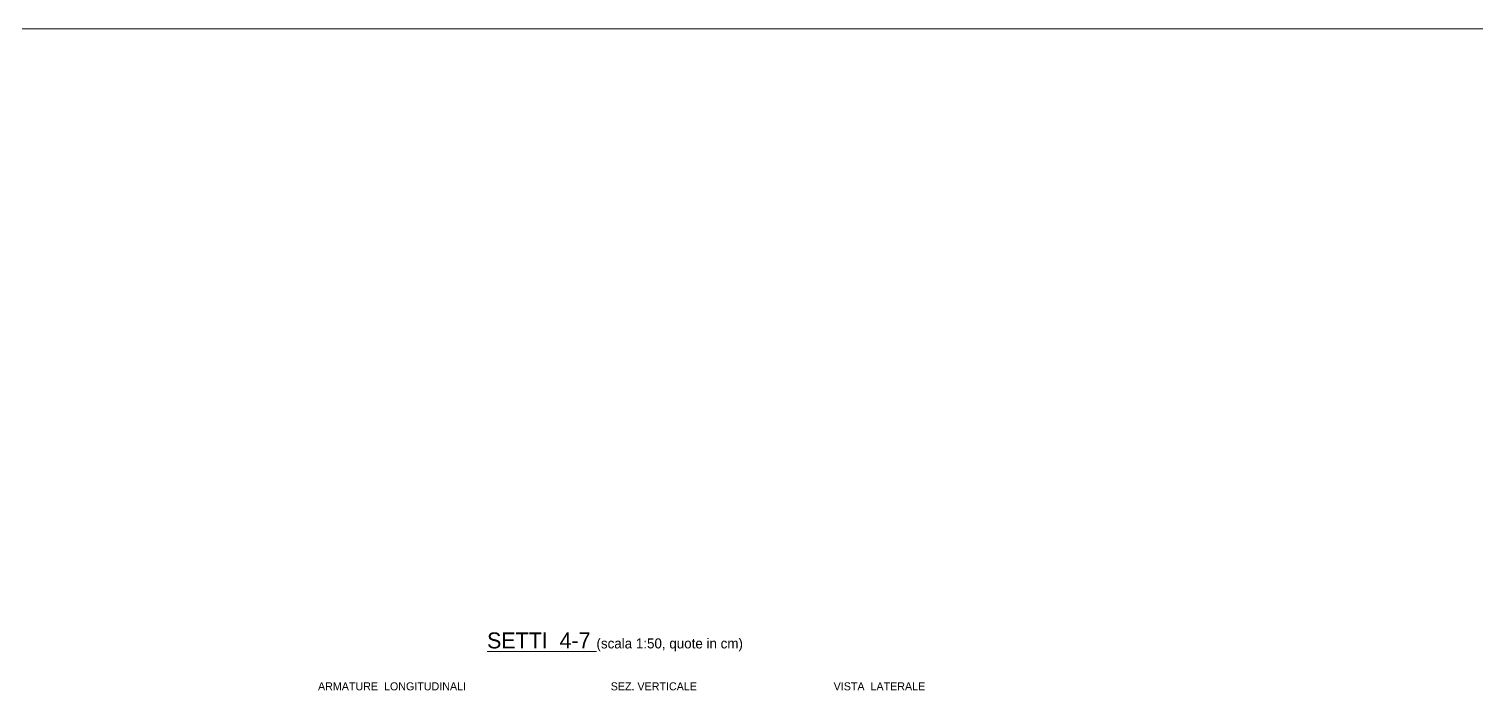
# Model space of a CAD drawing. Header units: millimetres. Extents: x 1415 to 3549, y 2194 to 4677.
# Drawn here: x 1702.33 to 1716.79, y 2326.74 to 2333.43 of the extents above; entities that cross this region are included whole.
import ezdxf

# ---------------------------------------------------------------- set-up
doc = ezdxf.new("R2010")
doc.units = ezdxf.units.MM
doc.layers.add('Layer3', color=7, linetype='Continuous', lineweight=15)
doc.layers.add('Layer4', color=7, linetype='Continuous', lineweight=15)
doc.styles.get("Standard").update_dxf_attribs({"font": 'arial.ttf'})

msp = doc.modelspace()

# ---------------------------------------------------------------- linework, layer by layer
at = {"layer": 'Layer4'}
msp.add_lwpolyline([(1685.4737, 2333.4278), (1748.8971, 2333.4278), (1748.8971, 2304.9082), (1685.4737, 2304.9082)], close=True, dxfattribs=at)

# ---------------------------------------------------------------- texts
at = {"layer": 'Layer3', "attachment_point": 1}
for s, width, insert, char_height in [('\\pxqc;{\\fBahnschrift Light|b0|i0|c0|p34;\\LSETTI  4-7\\l \\H0.625x;(scala 1:50, quote in cm)}', 2.565885, (1706.903, 2327.3962), 0.16), ('\\pxqc;{\\fBahnschrift Light|b0|i0|c0|p34;ARMATURE  LONGITUDINALI}', 1.462709, (1705.2254, 2326.8973), 0.08), ('\\pxqc;{\\fBahnschrift Light|b0|i0|c0|p34;SEZ. VERTICALE}', 1.392071, (1707.878, 2326.8973), 0.08), ('\\pxqc;{\\fBahnschrift Light|b0|i0|c0|p34;VISTA  LATERALE}', 1.392071, (1710.1337, 2326.8973), 0.08)]:
    msp.add_mtext_dynamic_manual_height_columns(s, width=width, gutter_width=12.5, heights=[0], dxfattribs=dict(at, insert=insert, char_height=char_height))

doc.saveas('drawing.dxf')
